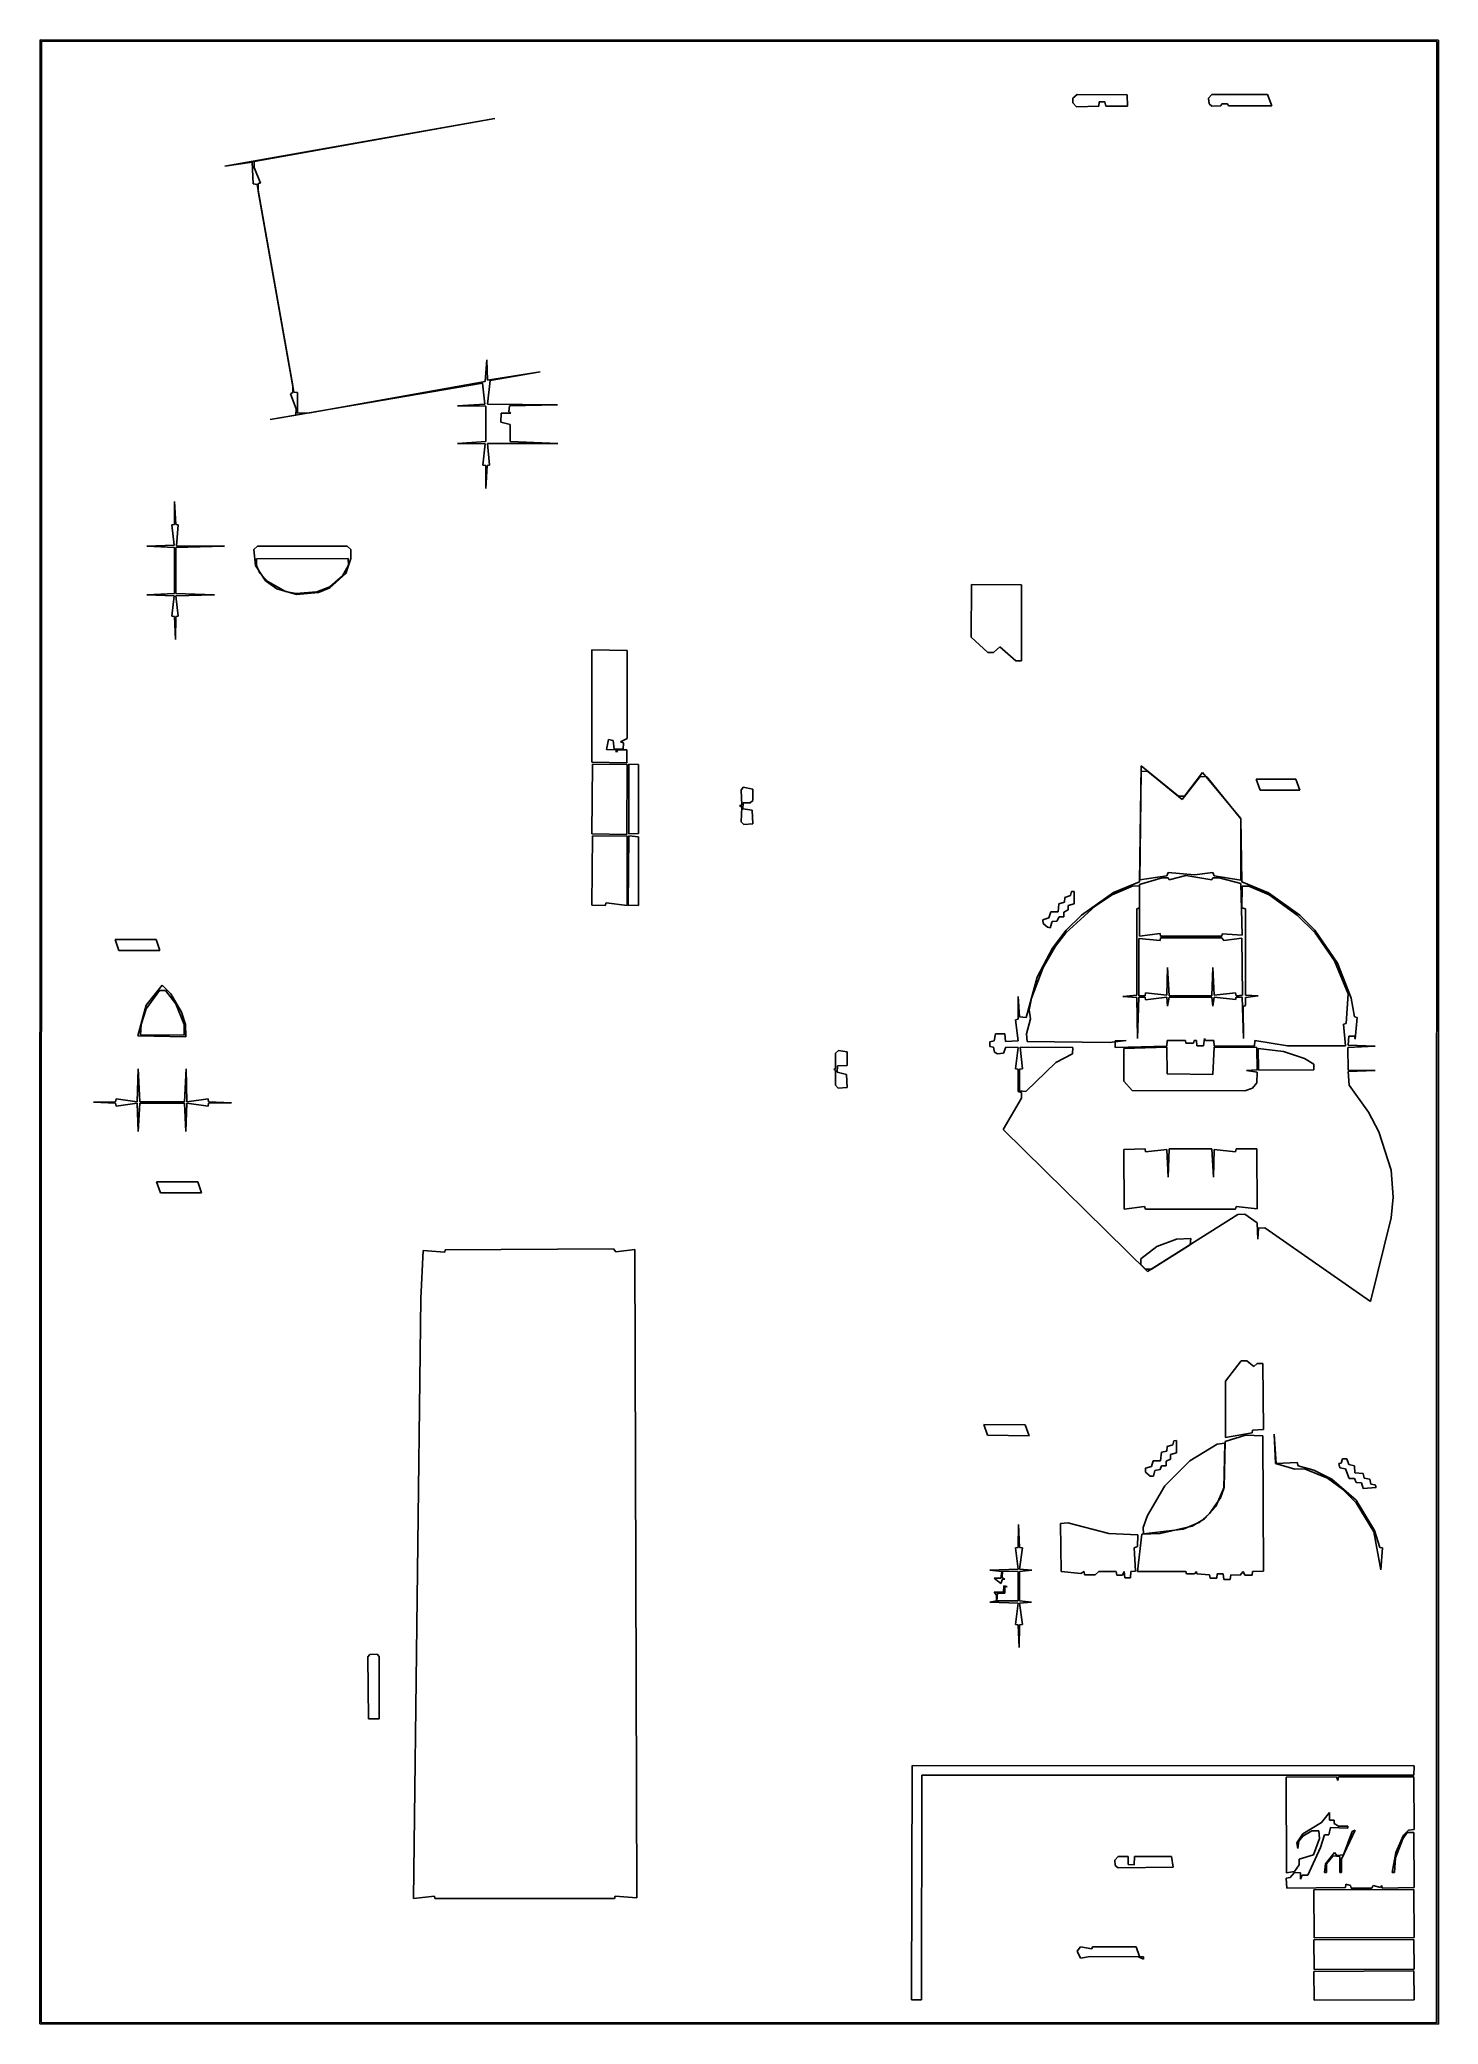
# Model space of a CAD drawing. Extents: x 14 to 202, y 6 to 273.
import ezdxf

# ---------------------------------------------------------------- set-up
doc = ezdxf.new("R2010")
doc.units = 0

msp = doc.modelspace()

# ---------------------------------------------------------------- linework, layer by layer
at = {"layer": 'BRIDGE_ROUTE'}
for p, q in [((131.13, 9.46), (131.19, 41.02)), ((131.19, 41.02), (198.82, 40.96)), ((198.82, 40.96), (198.76, 39.69)), ((132.52, 39.69), (132.46, 9.46)), ((198.76, 39.69), (132.52, 39.69)), ((132.46, 9.46), (131.13, 9.46))]:
    msp.add_line(p, q, dxfattribs=at)
at = {"layer": 'JACK_ROUTE'}
for p, q in [((74.99, 262.76), (38.67, 256.35)), ((42.61, 256.98), (74.99, 262.76)), ((38.67, 256.35), (42.35, 256.86)), ((42.35, 256.86), (42.48, 253.94)), ((42.61, 256.16), (42.61, 256.98)), ((42.48, 253.94), (42.99, 253.87)), ((43.43, 254.06), (42.61, 256.16)), ((42.99, 253.87), (47.82, 226.76)), ((43.12, 254), (43.43, 254.06)), ((43.12, 252.98), (43.12, 254)), ((47.94, 225.93), (43.12, 252.98)), ((73.91, 230.25), (73.72, 227.33)), ((74.04, 227.52), (73.91, 230.25)), ((44.77, 222.25), (73.34, 227.14)), ((73.72, 227.33), (50.1, 223.14)), ((73.34, 227.14), (73.66, 224.28)), ((81.09, 228.66), (74.04, 227.52)), ((74.04, 224.28), (74.36, 227.46)), ((74.36, 227.46), (81.09, 228.66)), ((47.82, 225.87), (47.5, 225.68)), ((47.5, 225.68), (48.26, 223.65)), ((47.82, 226.76), (47.82, 225.87)), ((48.45, 225.87), (47.94, 225.93)), ((48.45, 223.08), (48.45, 225.87)), ((48.2, 222.82), (44.77, 222.25)), ((48.26, 223.65), (48.2, 222.82)), ((50.1, 223.14), (48.45, 223.08)), ((73.66, 224.28), (69.98, 224.09)), ((69.98, 224.09), (73.79, 224.03)), ((73.79, 224.03), (73.79, 219.27)), ((83.44, 224.22), (74.04, 224.28)), ((75.82, 221.87), (75.88, 223.08)), ((77.09, 221.55), (75.82, 221.87)), ((75.88, 223.08), (77.15, 223.08)), ((76.9, 223.27), (76.96, 224.09)), ((77.15, 223.08), (76.9, 223.27)), ((76.96, 224.09), (83.44, 224.22)), ((73.79, 219.27), (69.98, 219.01)), ((77.09, 219.27), (77.09, 221.55)), ((83.5, 219.01), (77.09, 219.27)), ((69.98, 219.01), (73.72, 218.95)), ((73.72, 218.95), (73.41, 216.09)), ((74.29, 216.09), (74.04, 219.01)), ((74.04, 219.01), (83.5, 219.01)), ((73.41, 216.09), (73.79, 216.03)), ((73.79, 216.03), (73.79, 212.92)), ((73.79, 212.92), (73.98, 216.03)), ((73.98, 216.03), (74.29, 216.09)), ((155.83, 156.72), (158.12, 158.24)), ((158.12, 158.24), (160.97, 159.45)), ((160.97, 159.45), (161.8, 159.38)), ((161.8, 159.38), (161.8, 156.46)), ((175.58, 156.46), (175.64, 159.38)), ((175.64, 159.38), (176.53, 159.38)), ((176.53, 159.38), (179.26, 158.24)), ((179.26, 158.24), (183.07, 155.51)), ((151.89, 153.1), (155.83, 156.72)), ((161.8, 156.46), (161.48, 156.34)), ((161.48, 156.34), (161.48, 144.72)), ((176.09, 156.34), (175.58, 156.46)), ((176.09, 144.72), (176.09, 156.34)), ((183.07, 155.51), (185.48, 153.1)), ((150.49, 151.32), (151.89, 153.1)), ((185.48, 153.1), (188.09, 149.35)), ((148.84, 148.46), (150.49, 151.32)), ((147.26, 144.34), (148.84, 148.46)), ((188.09, 149.35), (189.93, 144.91)), ((146.94, 142.75), (147.26, 144.34)), ((161.48, 144.72), (159.58, 144.53)), ((159.58, 144.53), (161.48, 144.4)), ((161.48, 144.4), (161.54, 138.87)), ((161.54, 138.87), (161.73, 144.46)), ((161.73, 144.46), (162.56, 144.46)), ((162.56, 144.46), (162.62, 144.08)), ((162.62, 144.08), (165.48, 144.46)), ((165.48, 144.46), (165.61, 143.26)), ((165.61, 143.26), (165.8, 144.46)), ((165.8, 144.46), (171.58, 144.46)), ((171.58, 144.46), (171.7, 143.26)), ((171.7, 143.26), (171.89, 144.46)), ((171.89, 144.46), (174.75, 144.15)), ((174.75, 144.15), (174.82, 144.46)), ((174.82, 144.46), (175.64, 144.46)), ((175.64, 144.46), (175.83, 138.87)), ((177.8, 144.65), (176.09, 144.72)), ((176.09, 144.4), (177.8, 144.65)), ((176.09, 143.32), (176.09, 144.4)), ((189.93, 144.91), (189.67, 140.91)), ((147.13, 141.54), (146.94, 142.75)), ((175.77, 143.19), (176.09, 143.32)), ((175.83, 138.87), (175.77, 143.19)), ((146.62, 139.51), (147.13, 141.54)), ((146.68, 138.49), (146.62, 139.51)), ((189.67, 140.91), (189.29, 140.84)), ((189.29, 140.84), (189.55, 137.92)), ((157.8, 138.37), (146.68, 138.49)), ((160.02, 138.62), (157.8, 138.37)), ((158.56, 138.56), (160.02, 138.62)), ((158.56, 137.67), (158.56, 138.56)), ((165.48, 137.86), (158.56, 137.67)), ((165.54, 138.62), (165.48, 137.86)), ((168.02, 138.62), (165.54, 138.62)), ((168.08, 138.24), (168.02, 138.62)), ((169.1, 138.24), (168.08, 138.24)), ((169.16, 138.62), (169.1, 138.24)), ((169.48, 138.62), (169.16, 138.62)), ((169.54, 137.92), (169.48, 138.62)), ((170.43, 137.92), (169.54, 137.92)), ((170.56, 138.87), (170.43, 137.92)), ((170.69, 138.62), (170.56, 138.87)), ((171.83, 138.62), (170.69, 138.62)), ((171.89, 137.86), (171.83, 138.62)), ((177.29, 137.86), (171.89, 137.86)), ((177.36, 138.62), (177.29, 137.86)), ((181.74, 137.92), (177.36, 138.62)), ((189.55, 137.92), (181.74, 137.92))]:
    msp.add_line(p, q, dxfattribs=at)
at = {"layer": 'NECK_POCKET'}
for p, q in [((162.05, 175.58), (161.8, 159.96)), ((167.07, 171.51), (162.05, 175.58)), ((170.31, 174.69), (167.89, 171.51)), ((175.45, 168.53), (170.31, 174.69)), ((167.89, 171.51), (167.07, 171.51)), ((175.58, 159.96), (175.45, 168.53)), ((158.31, 158.56), (153.99, 155.51)), ((161.8, 159.96), (158.31, 158.56)), ((179.2, 158.5), (175.58, 159.96)), ((183.39, 155.51), (179.2, 158.5)), ((153.99, 155.51), (151.96, 153.48)), ((185.42, 153.48), (183.39, 155.51)), ((151.96, 153.48), (150.11, 151.07)), ((188.47, 149.03), (185.42, 153.48)), ((150.11, 151.07), (148.02, 147.13)), ((148.02, 147.13), (146.56, 141.73)), ((190.31, 144.34), (188.47, 149.03)), ((145.67, 141.8), (145.48, 144.53)), ((145.48, 144.53), (145.48, 141.48)), ((190.75, 141.8), (190.31, 144.34)), ((146.56, 141.73), (145.67, 141.8)), ((191.13, 141.73), (190.75, 141.8)), ((190.88, 138.81), (191.13, 141.73)), ((142.43, 139.51), (142.24, 138.56)), ((143.7, 139.51), (142.43, 139.51)), ((143.76, 138.49), (143.7, 139.51)), ((145.48, 141.48), (145.1, 141.41)), ((145.1, 141.41), (145.48, 138.56)), ((189.93, 137.99), (189.99, 139.19)), ((189.99, 139.19), (190.75, 139.19)), ((190.75, 139.19), (190.88, 138.81)), ((142.24, 138.56), (141.67, 138.43)), ((141.67, 138.43), (141.67, 137.79)), ((141.67, 137.79), (142.18, 137.73)), ((142.18, 137.73), (142.3, 137.03)), ((142.3, 137.03), (142.68, 136.84)), ((142.68, 136.84), (143.51, 136.91)), ((143.51, 136.91), (143.83, 137.73)), ((145.48, 138.56), (143.76, 138.49)), ((143.83, 137.73), (145.48, 137.67)), ((145.48, 137.67), (145.1, 134.81)), ((189.87, 137.67), (193.55, 137.86)), ((189.93, 134.62), (189.87, 137.67)), ((193.55, 137.86), (189.93, 137.99)), ((145.1, 134.81), (145.48, 134.75)), ((145.48, 134.75), (145.48, 131.76)), ((193.55, 134.56), (189.93, 134.62)), ((189.93, 134.43), (193.55, 134.56)), ((190.06, 132.59), (189.93, 134.43)), ((145.48, 131.76), (145.92, 131.64)), ((145.92, 131.64), (145.92, 130.87)), ((192.66, 128.97), (190.06, 132.59)), ((145.92, 130.87), (143.45, 126.62)), ((194.06, 126.3), (192.66, 128.97)), ((143.45, 126.62), (162.88, 107.51)), ((195.71, 121.16), (194.06, 126.3)), ((195.96, 117.54), (195.71, 121.16)), ((162.88, 107.51), (175.07, 115.19)), ((175.07, 115.19), (176.02, 115.25)), ((176.02, 115.25), (177.67, 114.05)), ((195.71, 114.74), (195.96, 117.54)), ((177.67, 114.05), (177.74, 111.89)), ((177.74, 111.89), (177.86, 113.35)), ((177.86, 113.35), (178.69, 113.41)), ((178.69, 113.41), (192.91, 103.5)), ((192.91, 103.5), (195.71, 114.74))]:
    msp.add_line(p, q, dxfattribs=at)
at = {"layer": 'PICKGUARD'}
for p, q in [((13.78, 273.37), (13.72, 6.22)), ((202.06, 273.3), (13.78, 273.37)), ((13.91, 6.41), (13.97, 273.18)), ((13.97, 273.18), (201.87, 273.11)), ((201.87, 273.11), (201.8, 6.35)), ((202.06, 6.16), (202.06, 273.3)), ((13.72, 6.22), (202.06, 6.16)), ((201.8, 6.35), (13.91, 6.41))]:
    msp.add_line(p, q, dxfattribs=at)
at = {"layer": 'PICKUP_ROUTE'}
for p, q in [((65.02, 103.89), (65.34, 110.36)), ((65.34, 110.36), (68.26, 110.11)), ((68.26, 110.11), (68.33, 110.43)), ((68.33, 110.43), (91, 110.55)), ((91, 110.55), (91.31, 110.17)), ((91.31, 110.17), (93.85, 110.49)), ((93.85, 110.49), (94.11, 23.18)), ((64.07, 23.11), (65.02, 103.89)), ((66.87, 23.43), (64.07, 23.11)), ((66.93, 23.11), (66.87, 23.43)), ((91.12, 23.11), (66.93, 23.11)), ((91.19, 23.43), (91.12, 23.11)), ((94.11, 23.18), (91.19, 23.43))]:
    msp.add_line(p, q, dxfattribs=at)
at = {"layer": 'SMALL_FEATURE'}
for p, q in [((153.42, 266), (152.84, 265.49)), ((152.84, 265.49), (152.84, 264.86)), ((152.84, 264.86), (153.35, 264.35)), ((160.15, 265.94), (153.42, 266)), ((156.34, 264.41), (156.4, 264.99)), ((156.4, 264.99), (157.16, 264.99)), ((157.16, 264.99), (157.29, 264.41)), ((160.21, 264.41), (160.15, 265.94)), ((171.58, 266), (171.13, 265.49)), ((171.13, 265.49), (171.2, 264.73)), ((171.2, 264.73), (171.58, 264.41)), ((179.07, 266), (171.58, 266)), ((172.78, 264.48), (172.91, 264.73)), ((172.91, 264.73), (173.67, 264.73)), ((173.67, 264.73), (173.8, 264.48)), ((179.64, 264.48), (179.07, 266)), ((153.35, 264.35), (156.34, 264.41)), ((157.29, 264.41), (160.21, 264.41)), ((171.58, 264.41), (172.78, 264.48)), ((173.8, 264.48), (179.64, 264.48)), ((31.88, 211.2), (31.88, 208.09)), ((32.07, 208.09), (31.88, 211.2)), ((31.88, 208.09), (31.5, 208.03)), ((31.5, 208.03), (31.81, 205.3)), ((32.38, 208.03), (32.07, 208.09)), ((32.13, 205.23), (32.38, 208.03)), ((31.81, 205.3), (28.13, 205.17)), ((28.13, 205.17), (31.88, 204.98)), ((31.88, 204.98), (31.88, 198.82)), ((32.07, 204.98), (38.61, 205.17)), ((32.07, 198.82), (32.07, 204.98)), ((38.61, 205.17), (32.13, 205.23)), ((43.05, 205.17), (42.54, 204.72)), ((42.54, 204.72), (42.8, 202.57)), ((42.93, 203.45), (55.24, 203.52)), ((42.93, 202.57), (42.93, 203.45)), ((55.12, 205.17), (43.05, 205.17)), ((54.93, 201.49), (55.63, 203.52)), ((55.63, 204.72), (55.12, 205.17)), ((55.24, 203.52), (55.31, 202.63)), ((55.63, 203.52), (55.63, 204.72)), ((42.8, 202.57), (44.13, 200.53)), ((43.37, 201.55), (42.93, 202.57)), ((44.45, 200.41), (43.37, 201.55)), ((44.13, 200.53), (45.66, 199.45)), ((46.8, 199.07), (44.45, 200.41)), ((52.77, 199.58), (54.93, 201.49)), ((54.48, 201.17), (52.77, 199.71)), ((55.31, 202.63), (54.48, 201.17)), ((31.88, 198.82), (28.13, 198.63)), ((28.13, 198.63), (31.81, 198.5)), ((31.81, 198.5), (31.5, 195.77)), ((37.27, 198.63), (32.07, 198.82)), ((32.07, 198.5), (37.27, 198.63)), ((32.38, 195.77), (32.07, 198.5)), ((45.66, 199.45), (48.32, 198.69)), ((48.2, 198.82), (46.8, 199.07)), ((51.05, 199.01), (48.2, 198.82)), ((48.32, 198.69), (51.24, 198.95)), ((52.77, 199.71), (51.05, 199.01)), ((51.24, 198.95), (52.77, 199.58)), ((139.13, 192.91), (139.19, 200.02)), ((139.19, 200.02), (145.92, 199.96)), ((145.92, 199.96), (145.92, 189.74)), ((31.5, 195.77), (31.88, 195.71)), ((31.88, 195.71), (32, 192.6)), ((32, 192.6), (32.07, 195.71)), ((32.07, 195.71), (32.38, 195.77)), ((141.41, 190.88), (139.13, 192.91)), ((88.07, 191.2), (92.84, 191.13)), ((88.07, 176.09), (88.07, 191.2)), ((92.84, 191.13), (92.84, 179.26)), ((142.18, 190.88), (141.41, 190.88)), ((143, 191.64), (142.18, 190.88)), ((145.16, 189.74), (143, 191.64)), ((145.92, 189.74), (145.16, 189.74)), ((90.3, 179.13), (90.04, 177.8)), ((90.93, 179.01), (90.3, 179.13)), ((92.84, 179.26), (91.95, 178.82)), ((90.04, 177.8), (91.31, 177.74)), ((91.06, 177.86), (90.93, 179.01)), ((92.27, 177.86), (91.06, 177.86)), ((91.31, 177.74), (91.38, 177.42)), ((91.38, 177.42), (91.57, 177.74)), ((91.57, 177.74), (92.77, 177.74)), ((91.95, 178.82), (92.33, 178.69)), ((92.33, 178.69), (92.27, 177.86)), ((92.77, 177.74), (92.77, 176.02)), ((92.77, 176.02), (88.07, 176.09)), ((88.07, 166.43), (88.14, 175.83)), ((88.14, 175.83), (92.84, 175.77)), ((92.84, 175.77), (92.77, 166.37)), ((93.03, 175.83), (94.36, 175.77)), ((93.03, 166.43), (93.03, 175.83)), ((94.36, 175.77), (94.36, 166.5)), ((161.86, 160.27), (162.05, 174.88)), ((162.05, 174.88), (162.94, 174.82)), ((162.94, 174.82), (167.58, 171.07)), ((167.58, 171.07), (169.99, 174.18)), ((169.99, 174.18), (170.88, 174.12)), ((170.88, 174.12), (175.45, 168.47)), ((177.55, 173.8), (178.05, 172.34)), ((182.88, 173.8), (177.55, 173.8)), ((183.39, 172.34), (182.88, 173.8)), ((108.46, 172.72), (108.2, 172.34)), ((108.2, 172.34), (108.27, 170.31)), ((109.73, 172.47), (108.46, 172.72)), ((109.73, 170.94), (109.73, 172.47)), ((178.05, 172.34), (183.39, 172.34)), ((108.27, 170.31), (107.95, 170.24)), ((107.95, 170.24), (108.27, 170.05)), ((108.27, 170.05), (108.2, 168.08)), ((108.39, 169.8), (108.46, 170.62)), ((109.66, 169.61), (108.39, 169.8)), ((108.46, 170.62), (109.41, 170.62)), ((109.41, 170.62), (109.73, 170.94)), ((109.73, 167.77), (109.66, 169.61)), ((175.45, 168.47), (175.45, 160.21)), ((92.77, 166.37), (88.07, 166.43)), ((88.07, 156.85), (88.14, 166.18)), ((88.14, 166.18), (92.84, 166.12)), ((92.84, 166.12), (92.84, 156.78)), ((92.96, 156.85), (93.03, 166.18)), ((94.36, 166.5), (93.03, 166.43)), ((93.03, 166.18), (94.36, 166.05)), ((94.36, 166.05), (94.36, 156.78)), ((108.2, 168.08), (108.52, 167.7)), ((108.52, 167.7), (109.73, 167.77)), ((161.8, 159.64), (164.85, 160.53)), ((165.48, 160.78), (161.86, 160.27)), ((164.85, 160.53), (165.67, 160.53)), ((165.67, 161.23), (165.48, 160.78)), ((169.23, 160.91), (165.67, 161.23)), ((165.67, 160.53), (165.8, 160.27)), ((165.8, 160.27), (168.08, 160.85)), ((168.08, 160.85), (171.58, 160.27)), ((171.7, 161.23), (169.23, 160.91)), ((171.58, 160.27), (171.7, 160.53)), ((171.89, 160.78), (171.7, 161.23)), ((171.7, 160.53), (172.53, 160.53)), ((175.45, 160.21), (171.89, 160.78)), ((172.53, 160.53), (175.45, 159.77)), ((151.76, 157.86), (151.7, 157.23)), ((152.53, 158.12), (151.76, 157.86)), ((152.65, 158.69), (152.53, 158.12)), ((153.04, 158.69), (152.65, 158.69)), ((153.04, 157.04), (153.04, 158.69)), ((161.8, 152.65), (161.8, 159.64)), ((175.45, 159.77), (175.64, 152.78)), ((89.85, 156.78), (88.07, 156.85)), ((89.98, 157.16), (89.85, 156.78)), ((92.84, 156.78), (89.98, 157.16)), ((94.36, 156.78), (92.96, 156.85)), ((149.61, 155.13), (148.78, 154.88)), ((149.86, 155.96), (149.61, 155.13)), ((150.88, 155.96), (149.86, 155.96)), ((150.69, 154.69), (151, 155.26)), ((150.94, 157.04), (150.88, 155.96)), ((151.7, 157.23), (150.94, 157.04)), ((151, 155.26), (151.64, 155.26)), ((151.64, 155.89), (152.21, 156.21)), ((151.64, 155.26), (151.64, 155.89)), ((152.21, 156.78), (153.04, 157.04)), ((152.21, 156.21), (152.21, 156.78)), ((148.78, 154.88), (148.84, 154.37)), ((148.84, 154.37), (149.42, 153.86)), ((149.42, 153.86), (149.8, 153.8)), ((149.8, 153.8), (150.05, 154.62)), ((150.05, 154.62), (150.69, 154.69)), ((161.73, 152.34), (164.59, 152.08)), ((161.73, 144.65), (161.73, 152.34)), ((164.59, 153.04), (161.8, 152.65)), ((164.66, 152.65), (164.59, 153.04)), ((164.59, 152.08), (164.66, 152.46)), ((172.91, 152.65), (164.66, 152.65)), ((164.66, 152.46), (172.91, 152.46)), ((172.97, 152.97), (172.91, 152.65)), ((172.91, 152.46), (173.16, 152.08)), ((175.64, 152.78), (172.97, 152.97)), ((173.16, 152.08), (175.58, 152.4)), ((175.58, 152.4), (175.7, 144.72)), ((23.88, 152.21), (24.38, 150.75)), ((29.4, 152.21), (23.88, 152.21)), ((24.38, 150.75), (29.91, 150.75)), ((29.91, 150.75), (29.4, 152.21)), ((165.61, 148.46), (165.48, 144.72)), ((165.8, 144.65), (165.61, 148.46)), ((171.7, 148.46), (171.58, 144.65)), ((171.89, 144.72), (171.7, 148.46)), ((30.23, 146.05), (28.07, 143.38)), ((28.07, 142.88), (29.84, 145.35)), ((29.84, 145.35), (30.67, 145.35)), ((31.37, 144.91), (30.23, 146.05)), ((30.67, 145.35), (32.07, 143.57)), ((32.83, 142.43), (31.37, 144.91)), ((162.56, 144.65), (161.73, 144.65)), ((162.62, 145.03), (162.56, 144.65)), ((165.48, 144.72), (162.62, 145.03)), ((171.58, 144.65), (165.8, 144.65)), ((174.75, 145.03), (171.89, 144.72)), ((174.82, 144.65), (174.75, 145.03)), ((175.7, 144.72), (174.82, 144.65)), ((28.07, 143.38), (26.92, 139.26)), ((27.37, 140.78), (28.07, 142.88)), ((32.07, 143.57), (33.15, 140.78)), ((33.34, 140.78), (32.83, 142.43)), ((26.92, 139.26), (33.4, 139.13)), ((27.31, 139.38), (27.37, 140.78)), ((33.15, 139.32), (27.31, 139.38)), ((33.15, 140.78), (33.15, 139.32)), ((33.4, 139.13), (33.34, 140.78)), ((121.29, 137.29), (120.9, 136.91)), ((120.9, 136.91), (120.9, 134.81)), ((122.43, 137.1), (121.29, 137.29)), ((122.43, 135.26), (122.43, 137.1)), ((146.05, 134.81), (145.73, 137.73)), ((145.73, 137.73), (152.84, 137.67)), ((152.78, 136.84), (150.56, 135.64)), ((152.84, 137.67), (152.78, 136.84)), ((159.7, 137.54), (165.48, 137.73)), ((159.7, 133.16), (159.7, 137.54)), ((165.48, 137.73), (165.54, 134.11)), ((171.7, 134.05), (171.89, 137.73)), ((171.89, 137.73), (177.61, 137.67)), ((177.61, 137.67), (177.67, 134.68)), ((177.8, 137.54), (181.23, 137.16)), ((177.86, 134.62), (177.8, 137.54)), ((181.23, 137.16), (184.02, 136.21)), ((26.99, 134.81), (26.86, 130.37)), ((27.18, 130.37), (26.99, 134.81)), ((33.46, 134.81), (33.21, 130.37)), ((33.53, 130.37), (33.46, 134.81)), ((120.9, 134.81), (120.65, 134.75)), ((120.65, 134.75), (120.9, 134.56)), ((120.9, 134.56), (120.9, 132.59)), ((121.09, 134.37), (121.16, 135.19)), ((122.36, 134.05), (121.09, 134.37)), ((121.16, 135.19), (122.43, 135.26)), ((122.43, 132.27), (122.36, 134.05)), ((145.67, 134.75), (146.05, 134.81)), ((145.67, 131.83), (145.67, 134.75)), ((150.56, 135.64), (146.49, 131.76)), ((165.54, 134.11), (171.7, 134.05)), ((177.67, 134.68), (176.21, 134.56)), ((176.21, 134.56), (177.67, 134.37)), ((177.67, 134.37), (177.61, 132.91)), ((185.29, 134.68), (177.86, 134.62)), ((184.02, 136.21), (185.29, 135.45)), ((185.29, 135.45), (185.29, 134.68)), ((120.9, 132.59), (121.22, 132.21)), ((121.22, 132.21), (122.43, 132.27)), ((146.49, 131.76), (145.67, 131.83)), ((160.85, 131.89), (159.7, 133.16)), ((176.02, 131.83), (160.85, 131.89)), ((177.04, 132.21), (176.02, 131.83)), ((177.61, 132.91), (177.04, 132.21)), ((23.94, 130.37), (20.95, 130.3)), ((20.95, 130.3), (23.94, 130.18)), ((24, 130.75), (23.94, 130.37)), ((23.94, 130.18), (24, 129.79)), ((26.86, 130.37), (24, 130.75)), ((24, 129.79), (26.86, 130.18)), ((26.86, 130.18), (26.99, 126.36)), ((26.99, 126.36), (27.18, 130.18)), ((33.21, 130.37), (27.18, 130.37)), ((27.18, 130.18), (33.21, 130.18)), ((33.21, 130.18), (33.4, 126.36)), ((33.4, 126.36), (33.53, 130.18)), ((36.39, 130.75), (33.53, 130.37)), ((33.53, 130.18), (36.39, 129.79)), ((36.45, 130.37), (36.39, 130.75)), ((36.39, 129.79), (36.45, 130.18)), ((39.56, 130.24), (36.45, 130.37)), ((36.45, 130.18), (39.56, 130.24)), ((159.7, 123.95), (162.56, 124.02)), ((159.77, 115.89), (159.7, 123.95)), ((162.56, 124.02), (162.62, 123.63)), ((162.62, 123.63), (165.48, 123.95)), ((165.48, 123.95), (165.67, 120.21)), ((165.67, 120.21), (165.8, 124.02)), ((165.8, 124.02), (171.58, 124.02)), ((171.58, 124.02), (171.77, 120.21)), ((171.77, 120.21), (171.89, 123.95)), ((171.89, 123.95), (174.75, 123.63)), ((174.75, 123.63), (174.82, 124.02)), ((174.82, 124.02), (177.61, 124.02)), ((177.61, 124.02), (177.67, 115.95)), ((29.46, 119.57), (29.97, 118.11)), ((34.99, 119.57), (29.46, 119.57)), ((29.97, 118.11), (35.5, 118.11)), ((35.5, 118.11), (34.99, 119.57)), ((162.5, 116.27), (159.77, 115.89)), ((162.62, 115.89), (162.5, 116.27)), ((174.75, 115.89), (162.62, 115.89)), ((174.82, 116.27), (174.75, 115.89)), ((177.67, 115.95), (174.82, 116.27)), ((161.99, 109.22), (164.15, 110.87)), ((168.66, 111.12), (163.45, 107.82)), ((164.15, 110.87), (166.81, 111.89)), ((166.81, 111.89), (168.72, 111.95)), ((168.72, 111.95), (168.66, 111.12)), ((161.99, 108.46), (161.99, 109.22)), ((162.62, 107.82), (161.99, 108.46)), ((163.45, 107.82), (162.62, 107.82)), ((173.42, 92.77), (175.51, 95.5)), ((175.51, 95.5), (176.28, 95.5)), ((176.28, 95.5), (177.23, 94.74)), ((177.23, 94.74), (177.67, 95.12)), ((177.67, 95.12), (178.43, 95.12)), ((178.43, 95.12), (178.5, 86.23)), ((173.42, 85.15), (173.42, 92.77)), ((140.84, 86.93), (141.35, 85.47)), ((146.43, 86.87), (140.84, 86.93)), ((146.94, 85.41), (146.43, 86.87)), ((176.97, 85.79), (173.42, 85.15)), ((177.04, 86.17), (176.97, 85.79)), ((178.5, 86.23), (177.04, 86.17)), ((179.96, 85.6), (180.15, 81.66)), ((180.21, 81.66), (179.96, 85.6)), ((141.35, 85.47), (146.94, 85.41)), ((164.78, 83.18), (164.66, 82.04)), ((165.48, 83.31), (164.78, 83.18)), ((165.54, 83.95), (165.48, 83.31)), ((166.31, 84.2), (165.54, 83.95)), ((165.99, 82.87), (166.81, 83.12)), ((165.99, 82.23), (165.99, 82.87)), ((166.43, 84.71), (166.31, 84.2)), ((166.81, 84.77), (166.43, 84.71)), ((166.81, 83.12), (166.81, 84.77)), ((168.59, 82.04), (172.28, 84.26)), ((172.28, 84.26), (173.29, 84.39)), ((173.29, 84.39), (173.16, 78.3)), ((173.23, 78.49), (173.35, 84.65)), ((173.35, 84.65), (176.09, 85.47)), ((176.09, 85.47), (178.43, 85.41)), ((178.43, 85.41), (178.5, 67.18)), ((163.45, 81.28), (162.62, 81.03)), ((162.62, 81.03), (162.62, 80.52)), ((162.62, 80.52), (163.26, 79.95)), ((163.64, 82.04), (163.45, 81.28)), ((164.66, 82.04), (163.64, 82.04)), ((163.7, 79.95), (163.89, 80.71)), ((163.89, 80.71), (164.59, 80.84)), ((164.59, 80.84), (164.78, 81.34)), ((164.78, 81.34), (165.42, 81.34)), ((165.23, 78.68), (168.59, 82.04)), ((165.42, 81.98), (165.99, 82.23)), ((165.42, 81.34), (165.42, 81.98)), ((180.15, 81.66), (182.75, 80.9)), ((183.07, 81.79), (180.21, 81.66)), ((182.75, 80.9), (184.02, 80.96)), ((183.2, 81.34), (183.07, 81.79)), ((185.29, 80.77), (183.2, 81.34)), ((184.02, 80.96), (187.13, 79.69)), ((187.71, 79.57), (185.29, 80.77)), ((188.98, 81.72), (188.66, 81.66)), ((188.66, 81.66), (188.79, 81.09)), ((188.79, 81.09), (189.55, 80.96)), ((189.17, 82.3), (188.98, 81.72)), ((189.74, 82.3), (189.17, 82.3)), ((189.55, 80.96), (190.06, 79.63)), ((189.99, 81.53), (189.74, 82.3)), ((190.75, 81.34), (189.99, 81.53)), ((190.82, 80.39), (190.75, 81.34)), ((191.96, 80.33), (190.82, 80.39)), ((192.09, 79.69), (191.96, 80.33)), ((162.88, 74.68), (165.23, 78.68)), ((163.26, 79.95), (163.7, 79.95)), ((172.09, 75.88), (173.23, 78.49)), ((173.16, 78.3), (172.72, 77.03)), ((187.13, 79.69), (189.17, 78.23)), ((191.01, 76.71), (187.71, 79.57)), ((189.17, 78.23), (191.01, 76.39)), ((190.06, 79.63), (190.75, 79.63)), ((190.75, 79.63), (191.01, 79.12)), ((191.01, 79.12), (191.71, 79.06)), ((191.71, 79.06), (191.96, 78.3)), ((191.96, 78.3), (193.68, 78.42)), ((192.85, 79.57), (192.09, 79.69)), ((192.98, 78.87), (192.85, 79.57)), ((193.55, 78.8), (192.98, 78.87)), ((193.68, 78.42), (193.55, 78.8)), ((171.26, 74.93), (169.93, 73.79)), ((170.56, 74.23), (172.09, 75.88)), ((172.72, 77.03), (171.26, 74.93)), ((193.48, 72.64), (191.01, 76.71)), ((191.01, 76.39), (193.36, 72.45)), ((145.54, 73.47), (145.48, 70.36)), ((145.67, 70.36), (145.54, 73.47)), ((151.19, 73.6), (152.15, 73.66)), ((151.26, 67.12), (151.19, 73.6)), ((152.15, 73.66), (157.67, 72.26)), ((157.67, 72.26), (161.61, 72.07)), ((162.12, 72.14), (164.59, 72.26)), ((162.31, 73.03), (162.88, 74.68)), ((162.37, 72.2), (162.31, 73.03)), ((167.7, 72.83), (162.37, 72.2)), ((164.59, 72.26), (168.91, 73.22)), ((169.93, 73.79), (167.7, 72.83)), ((168.91, 73.22), (170.56, 74.23)), ((193.36, 72.45), (194.31, 67.37)), ((194.18, 70.36), (193.48, 72.64)), ((145.48, 70.36), (145.1, 70.29)), ((145.1, 70.29), (145.48, 67.44)), ((146.05, 70.29), (145.67, 70.36)), ((145.67, 67.44), (146.05, 70.29)), ((161.54, 70.49), (161.1, 70.29)), ((161.1, 70.29), (161.29, 67.18)), ((161.54, 67.12), (162.12, 72.14)), ((161.61, 72.07), (161.54, 70.49)), ((194.56, 70.29), (194.18, 70.36)), ((194.31, 67.37), (194.56, 70.29)), ((145.48, 67.44), (141.67, 67.31)), ((141.67, 67.31), (143.26, 67.12)), ((143.26, 67.12), (143.13, 66.23)), ((143.32, 66.29), (143.38, 67.18)), ((143.38, 67.18), (145.48, 67.12)), ((145.48, 67.12), (145.48, 63.18)), ((147.32, 67.31), (145.67, 67.44)), ((145.67, 67.12), (147.32, 67.31)), ((145.67, 63.18), (145.67, 67.12)), ((153.92, 66.87), (151.26, 67.12)), ((154.37, 67.12), (153.92, 66.87)), ((154.43, 66.68), (154.37, 67.12)), ((156.34, 67.12), (155.83, 66.68)), ((158.69, 67.12), (156.34, 67.12)), ((158.75, 66.61), (158.69, 67.12)), ((159.77, 67.12), (159.51, 66.61)), ((159.83, 66.29), (159.77, 67.12)), ((160.65, 67.12), (160.59, 66.29)), ((161.29, 67.18), (160.65, 67.12)), ((168.08, 67.12), (161.54, 67.12)), ((168.15, 66.8), (168.08, 67.12)), ((169.23, 66.8), (168.15, 66.8)), ((169.48, 67.12), (169.23, 66.8)), ((169.54, 66.8), (169.48, 67.12)), ((171.26, 66.68), (169.54, 66.8)), ((172.28, 66.8), (172.21, 66.23)), ((173.1, 66.8), (172.28, 66.8)), ((173.16, 66.04), (173.1, 66.8)), ((175.77, 67.12), (175.39, 66.61)), ((176.02, 66.61), (175.77, 67.12)), ((177.04, 67.12), (176.97, 66.61)), ((178.5, 67.18), (177.04, 67.12)), ((143.13, 66.23), (142.24, 66.23)), ((142.24, 66.23), (143.13, 65.53)), ((143.51, 64.33), (142.24, 64.33)), ((142.24, 64.33), (142.56, 63.94)), ((142.62, 63.18), (142.68, 64.2)), ((142.68, 64.2), (143.7, 64.2)), ((143.13, 65.53), (143.38, 66.1)), ((143.7, 66.1), (143.32, 66.29)), ((143.38, 66.1), (143.7, 66.1)), ((143.57, 65.21), (143.51, 64.33)), ((144.02, 65.09), (143.57, 65.21)), ((143.7, 65.02), (144.02, 65.09)), ((143.7, 64.2), (143.7, 65.02)), ((155.83, 66.68), (154.43, 66.68)), ((159.51, 66.61), (158.75, 66.61)), ((160.59, 66.29), (159.83, 66.29)), ((171.32, 66.23), (171.26, 66.68)), ((172.21, 66.23), (171.32, 66.23)), ((174.05, 66.04), (173.16, 66.04)), ((174.12, 66.68), (174.05, 66.04)), ((175.39, 66.61), (174.12, 66.68)), ((176.97, 66.61), (176.02, 66.61)), ((142.56, 63.18), (141.67, 62.99)), ((141.67, 62.99), (145.48, 62.87)), ((142.56, 63.94), (142.56, 63.18)), ((145.48, 63.18), (142.62, 63.18)), ((145.48, 62.87), (145.1, 60.01)), ((147.26, 62.99), (145.67, 63.18)), ((145.67, 62.87), (147.26, 62.99)), ((146.05, 60.01), (145.67, 62.87)), ((145.1, 60.01), (145.48, 59.94)), ((145.48, 59.94), (145.61, 56.9)), ((145.61, 56.9), (145.67, 59.94)), ((145.67, 59.94), (146.05, 60.01)), ((58.17, 55.94), (57.91, 55.63)), ((57.91, 55.63), (57.98, 47.31)), ((59.18, 56.01), (58.17, 55.94)), ((59.44, 55.69), (59.18, 56.01)), ((59.44, 47.31), (59.44, 55.69)), ((57.98, 47.31), (59.44, 47.31)), ((181.55, 39.43), (188.34, 39.5)), ((181.61, 26.54), (181.55, 39.43)), ((188.34, 39.5), (188.53, 38.99)), ((188.53, 38.99), (188.6, 39.5)), ((188.6, 39.5), (198.76, 39.5)), ((198.76, 39.5), (198.82, 32.38)), ((186.31, 33.34), (183.83, 31.81)), ((183.83, 31.5), (185.04, 32.19)), ((185.04, 32.19), (185.99, 32.19)), ((185.99, 32.19), (186.05, 31.18)), ((187.39, 34.67), (186.31, 33.34)), ((187.32, 31.69), (187.52, 32.64)), ((187.39, 33.65), (187.39, 34.67)), ((188.02, 33.65), (187.39, 33.65)), ((187.52, 32.64), (189.87, 32.58)), ((188.02, 33.21), (188.02, 33.65)), ((188.6, 32.83), (188.02, 33.21)), ((189.87, 32.83), (188.6, 32.83)), ((189.04, 28.38), (190.88, 32.32)), ((190.44, 32.13), (189.29, 28.96)), ((189.87, 32.58), (189.87, 32.83)), ((190.88, 32.32), (190.44, 32.13)), ((198.06, 32.32), (197.36, 31.62)), ((198.82, 32.38), (198.06, 32.32)), ((183.83, 31.81), (183.01, 30.61)), ((183.01, 30.61), (183.13, 29.84)), ((183.13, 29.84), (183.26, 30.8)), ((183.26, 30.8), (183.83, 31.5)), ((184.47, 26.23), (186.18, 29.97)), ((186.05, 31.18), (185.23, 28.96)), ((186.18, 29.97), (186.75, 31.69)), ((186.75, 31.69), (187.32, 31.69)), ((196.28, 28.58), (197.29, 31.11)), ((197.36, 31.62), (196.34, 29.27)), ((197.29, 31.11), (197.87, 32)), ((197.87, 32), (198.76, 32)), ((198.76, 32), (198.82, 24.57)), ((158.94, 28.77), (158.5, 28.26)), ((158.5, 28.26), (158.56, 27.56)), ((158.56, 27.56), (158.94, 27.24)), ((160.27, 28.77), (158.94, 28.77)), ((158.94, 27.24), (166.37, 27.31)), ((160.27, 27.69), (160.27, 28.77)), ((161.1, 27.62), (160.27, 27.69)), ((161.16, 28.77), (161.1, 27.62)), ((166.12, 28.77), (161.16, 28.77)), ((166.37, 27.31), (166.12, 28.77)), ((182.69, 26.73), (181.61, 26.54)), ((183.32, 27.62), (182.69, 26.73)), ((185.23, 28.96), (183.32, 28.38)), ((183.32, 28.38), (183.32, 27.62)), ((186.88, 27.75), (186.75, 26.61)), ((188.09, 29.27), (186.88, 27.75)), ((187.01, 27.75), (187.9, 28.83)), ((187.01, 26.61), (187.01, 27.75)), ((187.9, 28.83), (188.79, 28.77)), ((188.4, 28.89), (188.09, 29.27)), ((189.29, 28.96), (188.4, 28.89)), ((188.79, 28.77), (188.79, 26.61)), ((189.04, 26.61), (189.04, 28.38)), ((196.34, 29.27), (195.83, 26.61)), ((196.15, 26.61), (196.28, 28.58)), ((181.55, 25.84), (182.12, 25.91)), ((181.67, 24.51), (181.55, 25.84)), ((189.55, 24.57), (181.67, 24.51)), ((182.12, 25.91), (182.69, 26.61)), ((182.69, 26.61), (183.51, 26.54)), ((183.51, 26.54), (183.51, 25.72)), ((183.51, 25.72), (183.71, 26.23)), ((183.71, 26.23), (184.47, 26.23)), ((185.29, 24.26), (198.76, 24.32)), ((185.36, 17.78), (185.29, 24.26)), ((186.75, 26.61), (187.01, 26.61)), ((188.79, 26.61), (189.04, 26.61)), ((189.61, 25.02), (189.55, 24.57)), ((190.25, 24.83), (189.61, 25.02)), ((190.31, 24.51), (190.25, 24.83)), ((193.1, 24.51), (190.31, 24.51)), ((193.29, 24.83), (193.1, 24.51)), ((194.25, 24.57), (193.29, 24.83)), ((194.44, 24.83), (194.25, 24.57)), ((194.5, 24.51), (194.44, 24.83)), ((198.82, 24.57), (194.5, 24.51)), ((195.83, 26.61), (196.15, 26.61)), ((198.76, 24.32), (198.82, 17.84)), ((153.86, 16.57), (153.42, 16)), ((155.38, 16.32), (153.86, 16.57)), ((155.51, 16.57), (155.38, 16.32)), ((161.35, 16.57), (155.51, 16.57)), ((161.8, 15.3), (161.35, 16.57)), ((185.29, 17.53), (198.76, 17.59)), ((185.36, 13.53), (185.29, 17.53)), ((198.82, 17.84), (185.36, 17.78)), ((198.76, 17.59), (198.82, 13.59)), ((153.42, 16), (153.86, 15.05)), ((153.86, 15.05), (155.19, 15.3)), ((155.19, 15.3), (161.67, 15.24)), ((161.67, 15.24), (162.37, 14.92)), ((162.37, 15.24), (161.8, 15.3)), ((162.37, 14.92), (162.37, 15.24)), ((198.82, 13.59), (185.36, 13.53)), ((185.29, 13.27), (198.76, 13.34)), ((185.36, 9.4), (185.29, 13.27)), ((198.76, 13.34), (198.82, 9.46)), ((198.82, 9.46), (185.36, 9.4))]:
    msp.add_line(p, q, dxfattribs=at)

doc.saveas('drawing.dxf')
